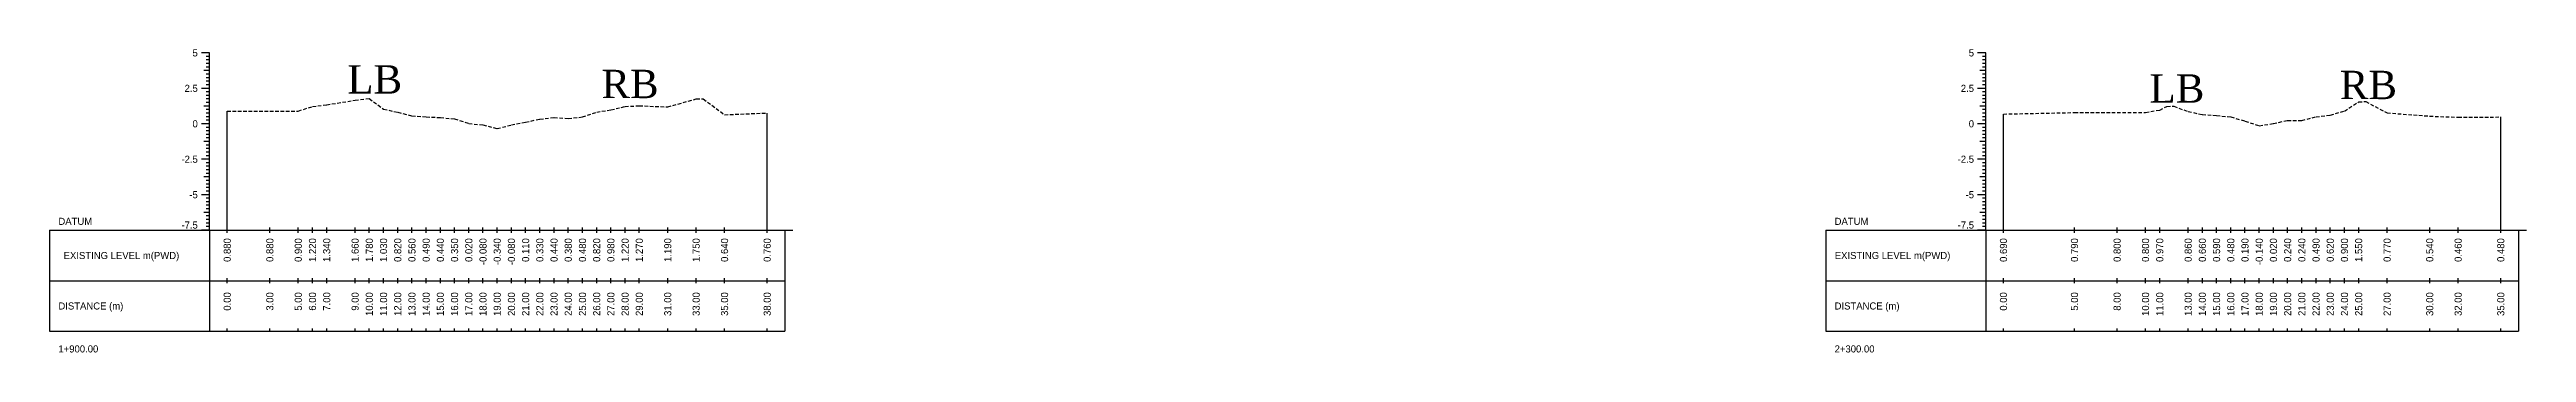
# Model space of a CAD drawing. Header units: inches. Extents: x 2552 to 3818, y -1499 to -1059.
# Drawn here: x 3636.4 to 3810.7, y -1114.3 to -1092.9 of the extents above; entities that cross this region are included whole.
import ezdxf
from ezdxf.enums import TextEntityAlignment as Align

# ---------------------------------------------------------------- set-up
doc = ezdxf.new("R2010")
doc.units = ezdxf.units.IN
doc.header["$MEASUREMENT"] = 0
doc.linetypes.add('HIDDEN', pattern=[0.375, 0.25, -0.125])
doc.layers.add('CS_Drawing', color=7, linetype='Continuous')
doc.layers.add('GL', color=3, linetype='HIDDEN')
doc.styles.add('romans', font='romans.shx')

msp = doc.modelspace()

# ---------------------------------------------------------------- linework, layer by layer
at = {"layer": 'CS_Drawing'}
for p, q in [((3647.63, -1093.17), (3647.06, -1093.17)), ((3647.63, -1093.17), (3647.23, -1093.17)), ((3647.63, -1094.42), (3647.23, -1094.42)), ((3647.63, -1093.17), (3647.4, -1093.17)), ((3647.63, -1093.42), (3647.4, -1093.42)), ((3647.63, -1093.67), (3647.4, -1093.67)), ((3647.63, -1093.92), (3647.4, -1093.92)), ((3647.63, -1094.17), (3647.4, -1094.17)), ((3647.63, -1094.42), (3647.4, -1094.42)), ((3647.63, -1094.67), (3647.4, -1094.67)), ((3647.63, -1105.67), (3647.63, -1093.17)), ((3772.63, -1093.17), (3772.06, -1093.17)), ((3772.63, -1093.17), (3772.23, -1093.17)), ((3772.63, -1094.42), (3772.23, -1094.42)), ((3772.63, -1093.17), (3772.4, -1093.17)), ((3772.63, -1093.42), (3772.4, -1093.42)), ((3772.63, -1093.67), (3772.4, -1093.67)), ((3772.63, -1093.92), (3772.4, -1093.92)), ((3772.63, -1094.17), (3772.4, -1094.17)), ((3772.63, -1094.42), (3772.4, -1094.42)), ((3772.63, -1094.67), (3772.4, -1094.67)), ((3772.63, -1105.67), (3772.63, -1093.17)), ((3647.63, -1095.67), (3647.06, -1095.67)), ((3647.63, -1095.67), (3647.23, -1095.67)), ((3647.63, -1094.92), (3647.4, -1094.92)), ((3647.63, -1095.17), (3647.4, -1095.17)), ((3647.63, -1095.42), (3647.4, -1095.42)), ((3647.63, -1095.67), (3647.4, -1095.67)), ((3647.63, -1095.92), (3647.4, -1095.92)), ((3647.63, -1096.17), (3647.4, -1096.17)), ((3647.63, -1096.42), (3647.4, -1096.42)), ((3772.63, -1095.67), (3772.06, -1095.67)), ((3772.63, -1095.67), (3772.23, -1095.67)), ((3772.63, -1094.92), (3772.4, -1094.92)), ((3772.63, -1095.17), (3772.4, -1095.17)), ((3772.63, -1095.42), (3772.4, -1095.42)), ((3772.63, -1095.67), (3772.4, -1095.67)), ((3772.63, -1095.92), (3772.4, -1095.92)), ((3772.63, -1096.17), (3772.4, -1096.17)), ((3772.63, -1096.42), (3772.4, -1096.42)), ((3647.63, -1096.92), (3647.23, -1096.92)), ((3647.63, -1096.67), (3647.4, -1096.67)), ((3647.63, -1096.92), (3647.4, -1096.92)), ((3647.63, -1097.17), (3647.4, -1097.17)), ((3647.63, -1097.42), (3647.4, -1097.42)), ((3647.63, -1097.67), (3647.4, -1097.67)), ((3647.63, -1097.92), (3647.4, -1097.92)), ((3648.88, -1105.67), (3648.88, -1097.29)), ((3686.88, -1105.67), (3686.88, -1097.41)), ((3772.63, -1096.92), (3772.23, -1096.92)), ((3772.63, -1096.67), (3772.4, -1096.67)), ((3772.63, -1096.92), (3772.4, -1096.92)), ((3772.63, -1097.17), (3772.4, -1097.17)), ((3772.63, -1097.42), (3772.4, -1097.42)), ((3772.63, -1097.67), (3772.4, -1097.67)), ((3772.63, -1097.92), (3772.4, -1097.92)), ((3773.88, -1105.67), (3773.88, -1097.48)), ((3808.88, -1105.67), (3808.88, -1097.69)), ((3647.63, -1098.17), (3647.06, -1098.17)), ((3647.63, -1098.17), (3647.23, -1098.17)), ((3647.63, -1099.42), (3647.23, -1099.42)), ((3647.63, -1098.17), (3647.4, -1098.17)), ((3647.63, -1098.42), (3647.4, -1098.42)), ((3647.63, -1098.67), (3647.4, -1098.67)), ((3647.63, -1098.92), (3647.4, -1098.92)), ((3647.63, -1099.17), (3647.4, -1099.17)), ((3647.63, -1099.42), (3647.4, -1099.42)), ((3647.63, -1099.67), (3647.4, -1099.67)), ((3772.63, -1098.17), (3772.06, -1098.17)), ((3772.63, -1098.17), (3772.23, -1098.17)), ((3772.63, -1099.42), (3772.23, -1099.42)), ((3772.63, -1098.17), (3772.4, -1098.17)), ((3772.63, -1098.42), (3772.4, -1098.42)), ((3772.63, -1098.67), (3772.4, -1098.67)), ((3772.63, -1098.92), (3772.4, -1098.92)), ((3772.63, -1099.17), (3772.4, -1099.17)), ((3772.63, -1099.42), (3772.4, -1099.42)), ((3772.63, -1099.67), (3772.4, -1099.67)), ((3647.63, -1100.67), (3647.06, -1100.67)), ((3647.63, -1100.67), (3647.23, -1100.67)), ((3647.63, -1099.92), (3647.4, -1099.92)), ((3647.63, -1100.17), (3647.4, -1100.17)), ((3647.63, -1100.42), (3647.4, -1100.42)), ((3647.63, -1100.67), (3647.4, -1100.67)), ((3647.63, -1100.92), (3647.4, -1100.92)), ((3647.63, -1101.17), (3647.4, -1101.17)), ((3647.63, -1101.42), (3647.4, -1101.42)), ((3772.63, -1100.67), (3772.06, -1100.67)), ((3772.63, -1100.67), (3772.23, -1100.67)), ((3772.63, -1099.92), (3772.4, -1099.92)), ((3772.63, -1100.17), (3772.4, -1100.17)), ((3772.63, -1100.42), (3772.4, -1100.42)), ((3772.63, -1100.67), (3772.4, -1100.67)), ((3772.63, -1100.92), (3772.4, -1100.92)), ((3772.63, -1101.17), (3772.4, -1101.17)), ((3772.63, -1101.42), (3772.4, -1101.42)), ((3647.63, -1103.17), (3647.06, -1103.17)), ((3647.63, -1101.92), (3647.23, -1101.92)), ((3647.63, -1103.17), (3647.23, -1103.17)), ((3647.63, -1101.67), (3647.4, -1101.67)), ((3647.63, -1101.92), (3647.4, -1101.92)), ((3647.63, -1102.17), (3647.4, -1102.17)), ((3647.63, -1102.42), (3647.4, -1102.42)), ((3647.63, -1102.67), (3647.4, -1102.67)), ((3647.63, -1102.92), (3647.4, -1102.92)), ((3647.63, -1103.17), (3647.4, -1103.17)), ((3772.63, -1103.17), (3772.06, -1103.17)), ((3772.63, -1101.92), (3772.23, -1101.92)), ((3772.63, -1103.17), (3772.23, -1103.17)), ((3772.63, -1101.67), (3772.4, -1101.67)), ((3772.63, -1101.92), (3772.4, -1101.92)), ((3772.63, -1102.17), (3772.4, -1102.17)), ((3772.63, -1102.42), (3772.4, -1102.42)), ((3772.63, -1102.67), (3772.4, -1102.67)), ((3772.63, -1102.92), (3772.4, -1102.92)), ((3772.63, -1103.17), (3772.4, -1103.17)), ((3647.63, -1104.42), (3647.23, -1104.42)), ((3647.63, -1103.42), (3647.4, -1103.42)), ((3647.63, -1103.67), (3647.4, -1103.67)), ((3647.63, -1103.92), (3647.4, -1103.92)), ((3647.63, -1104.17), (3647.4, -1104.17)), ((3647.63, -1104.42), (3647.4, -1104.42)), ((3647.63, -1104.67), (3647.4, -1104.67)), ((3647.63, -1104.92), (3647.4, -1104.92)), ((3772.63, -1104.42), (3772.23, -1104.42)), ((3772.63, -1103.42), (3772.4, -1103.42)), ((3772.63, -1103.67), (3772.4, -1103.67)), ((3772.63, -1103.92), (3772.4, -1103.92)), ((3772.63, -1104.17), (3772.4, -1104.17)), ((3772.63, -1104.42), (3772.4, -1104.42)), ((3772.63, -1104.67), (3772.4, -1104.67)), ((3772.63, -1104.92), (3772.4, -1104.92)), ((3636.38, -1105.67), (3647.63, -1105.67)), ((3636.38, -1105.67), (3636.38, -1112.8)), ((3647.63, -1105.67), (3647.06, -1105.67)), ((3647.63, -1105.67), (3647.23, -1105.67)), ((3647.63, -1105.17), (3647.4, -1105.17)), ((3647.63, -1105.42), (3647.4, -1105.42)), ((3647.63, -1105.67), (3647.4, -1105.67)), ((3647.63, -1105.67), (3688.13, -1105.67)), ((3647.63, -1105.67), (3647.63, -1112.8)), ((3648.88, -1105.86), (3648.88, -1105.49)), ((3651.88, -1105.86), (3651.88, -1105.49)), ((3653.88, -1105.86), (3653.88, -1105.49)), ((3654.88, -1105.86), (3654.88, -1105.49)), ((3655.88, -1105.86), (3655.88, -1105.49)), ((3657.88, -1105.86), (3657.88, -1105.49)), ((3658.88, -1105.86), (3658.88, -1105.49)), ((3659.88, -1105.86), (3659.88, -1105.49)), ((3660.88, -1105.86), (3660.88, -1105.49)), ((3661.88, -1105.86), (3661.88, -1105.49)), ((3662.88, -1105.86), (3662.88, -1105.49)), ((3663.88, -1105.86), (3663.88, -1105.49)), ((3664.88, -1105.86), (3664.88, -1105.49)), ((3665.88, -1105.86), (3665.88, -1105.49)), ((3666.88, -1105.86), (3666.88, -1105.49)), ((3667.88, -1105.86), (3667.88, -1105.49)), ((3668.88, -1105.86), (3668.88, -1105.49)), ((3669.88, -1105.86), (3669.88, -1105.49)), ((3670.88, -1105.86), (3670.88, -1105.49)), ((3671.88, -1105.86), (3671.88, -1105.49)), ((3672.88, -1105.86), (3672.88, -1105.49)), ((3673.88, -1105.86), (3673.88, -1105.49)), ((3674.88, -1105.86), (3674.88, -1105.49)), ((3675.88, -1105.86), (3675.88, -1105.49)), ((3676.88, -1105.86), (3676.88, -1105.49)), ((3677.88, -1105.86), (3677.88, -1105.49)), ((3679.88, -1105.86), (3679.88, -1105.49)), ((3681.88, -1105.86), (3681.88, -1105.49)), ((3683.88, -1105.86), (3683.88, -1105.49)), ((3686.88, -1105.86), (3686.88, -1105.49)), ((3688.13, -1105.67), (3688.69, -1105.67)), ((3688.13, -1105.67), (3688.52, -1105.67)), ((3688.13, -1105.67), (3688.35, -1105.67)), ((3688.13, -1105.67), (3688.13, -1112.8)), ((3761.38, -1105.67), (3772.63, -1105.67)), ((3761.38, -1105.67), (3761.38, -1112.8)), ((3772.63, -1105.67), (3772.06, -1105.67)), ((3772.63, -1105.67), (3772.23, -1105.67)), ((3772.63, -1105.17), (3772.4, -1105.17)), ((3772.63, -1105.42), (3772.4, -1105.42)), ((3772.63, -1105.67), (3772.4, -1105.67)), ((3772.63, -1105.67), (3810.13, -1105.67)), ((3772.63, -1105.67), (3772.63, -1112.8)), ((3773.88, -1105.86), (3773.88, -1105.49)), ((3778.88, -1105.86), (3778.88, -1105.49)), ((3781.88, -1105.86), (3781.88, -1105.49)), ((3783.88, -1105.86), (3783.88, -1105.49)), ((3784.88, -1105.86), (3784.88, -1105.49)), ((3786.88, -1105.86), (3786.88, -1105.49)), ((3787.88, -1105.86), (3787.88, -1105.49)), ((3788.88, -1105.86), (3788.88, -1105.49)), ((3789.88, -1105.86), (3789.88, -1105.49)), ((3790.88, -1105.86), (3790.88, -1105.49)), ((3791.88, -1105.86), (3791.88, -1105.49)), ((3792.88, -1105.86), (3792.88, -1105.49)), ((3793.88, -1105.86), (3793.88, -1105.49)), ((3794.88, -1105.86), (3794.88, -1105.49)), ((3795.88, -1105.86), (3795.88, -1105.49)), ((3796.88, -1105.86), (3796.88, -1105.49)), ((3797.88, -1105.86), (3797.88, -1105.49)), ((3798.88, -1105.86), (3798.88, -1105.49)), ((3800.88, -1105.86), (3800.88, -1105.49)), ((3803.88, -1105.86), (3803.88, -1105.49)), ((3805.88, -1105.86), (3805.88, -1105.49)), ((3808.88, -1105.86), (3808.88, -1105.49)), ((3810.13, -1105.67), (3810.69, -1105.67)), ((3810.13, -1105.67), (3810.52, -1105.67)), ((3810.13, -1105.67), (3810.35, -1105.67)), ((3810.13, -1105.67), (3810.13, -1112.8)), ((3636.38, -1109.24), (3647.63, -1109.24)), ((3647.63, -1109.24), (3688.13, -1109.24)), ((3647.63, -1109.24), (3688.13, -1109.24)), ((3648.88, -1109.42), (3648.88, -1109.05)), ((3651.88, -1109.42), (3651.88, -1109.05)), ((3653.88, -1109.42), (3653.88, -1109.05)), ((3654.88, -1109.42), (3654.88, -1109.05)), ((3655.88, -1109.42), (3655.88, -1109.05)), ((3657.88, -1109.42), (3657.88, -1109.05)), ((3658.88, -1109.42), (3658.88, -1109.05)), ((3659.88, -1109.42), (3659.88, -1109.05)), ((3660.88, -1109.42), (3660.88, -1109.05)), ((3661.88, -1109.42), (3661.88, -1109.05)), ((3662.88, -1109.42), (3662.88, -1109.05)), ((3663.88, -1109.42), (3663.88, -1109.05)), ((3664.88, -1109.42), (3664.88, -1109.05)), ((3665.88, -1109.42), (3665.88, -1109.05)), ((3666.88, -1109.42), (3666.88, -1109.05)), ((3667.88, -1109.42), (3667.88, -1109.05)), ((3668.88, -1109.42), (3668.88, -1109.05)), ((3669.88, -1109.42), (3669.88, -1109.05)), ((3670.88, -1109.42), (3670.88, -1109.05)), ((3671.88, -1109.42), (3671.88, -1109.05)), ((3672.88, -1109.42), (3672.88, -1109.05)), ((3673.88, -1109.42), (3673.88, -1109.05)), ((3674.88, -1109.42), (3674.88, -1109.05)), ((3675.88, -1109.42), (3675.88, -1109.05)), ((3676.88, -1109.42), (3676.88, -1109.05)), ((3677.88, -1109.42), (3677.88, -1109.05)), ((3679.88, -1109.42), (3679.88, -1109.05)), ((3681.88, -1109.42), (3681.88, -1109.05)), ((3683.88, -1109.42), (3683.88, -1109.05)), ((3686.88, -1109.42), (3686.88, -1109.05)), ((3761.38, -1109.24), (3772.63, -1109.24)), ((3772.63, -1109.24), (3810.13, -1109.24)), ((3772.63, -1109.24), (3810.13, -1109.24)), ((3773.88, -1109.42), (3773.88, -1109.05)), ((3778.88, -1109.42), (3778.88, -1109.05)), ((3781.88, -1109.42), (3781.88, -1109.05)), ((3783.88, -1109.42), (3783.88, -1109.05)), ((3784.88, -1109.42), (3784.88, -1109.05)), ((3786.88, -1109.42), (3786.88, -1109.05)), ((3787.88, -1109.42), (3787.88, -1109.05)), ((3788.88, -1109.42), (3788.88, -1109.05)), ((3789.88, -1109.42), (3789.88, -1109.05)), ((3790.88, -1109.42), (3790.88, -1109.05)), ((3791.88, -1109.42), (3791.88, -1109.05)), ((3792.88, -1109.42), (3792.88, -1109.05)), ((3793.88, -1109.42), (3793.88, -1109.05)), ((3794.88, -1109.42), (3794.88, -1109.05)), ((3795.88, -1109.42), (3795.88, -1109.05)), ((3796.88, -1109.42), (3796.88, -1109.05)), ((3797.88, -1109.42), (3797.88, -1109.05)), ((3798.88, -1109.42), (3798.88, -1109.05)), ((3800.88, -1109.42), (3800.88, -1109.05)), ((3803.88, -1109.42), (3803.88, -1109.05)), ((3805.88, -1109.42), (3805.88, -1109.05)), ((3808.88, -1109.42), (3808.88, -1109.05)), ((3636.38, -1112.8), (3647.63, -1112.8)), ((3647.63, -1112.8), (3688.13, -1112.8)), ((3648.88, -1112.8), (3648.88, -1112.61)), ((3651.88, -1112.8), (3651.88, -1112.61)), ((3653.88, -1112.8), (3653.88, -1112.61)), ((3654.88, -1112.8), (3654.88, -1112.61)), ((3655.88, -1112.8), (3655.88, -1112.61)), ((3657.88, -1112.8), (3657.88, -1112.61)), ((3658.88, -1112.8), (3658.88, -1112.61)), ((3659.88, -1112.8), (3659.88, -1112.61)), ((3660.88, -1112.8), (3660.88, -1112.61)), ((3661.88, -1112.8), (3661.88, -1112.61)), ((3662.88, -1112.8), (3662.88, -1112.61)), ((3663.88, -1112.8), (3663.88, -1112.61)), ((3664.88, -1112.8), (3664.88, -1112.61)), ((3665.88, -1112.8), (3665.88, -1112.61)), ((3666.88, -1112.8), (3666.88, -1112.61)), ((3667.88, -1112.8), (3667.88, -1112.61)), ((3668.88, -1112.8), (3668.88, -1112.61)), ((3669.88, -1112.8), (3669.88, -1112.61)), ((3670.88, -1112.8), (3670.88, -1112.61)), ((3671.88, -1112.8), (3671.88, -1112.61)), ((3672.88, -1112.8), (3672.88, -1112.61)), ((3673.88, -1112.8), (3673.88, -1112.61)), ((3674.88, -1112.8), (3674.88, -1112.61)), ((3675.88, -1112.8), (3675.88, -1112.61)), ((3676.88, -1112.8), (3676.88, -1112.61)), ((3677.88, -1112.8), (3677.88, -1112.61)), ((3679.88, -1112.8), (3679.88, -1112.61)), ((3681.88, -1112.8), (3681.88, -1112.61)), ((3683.88, -1112.8), (3683.88, -1112.61)), ((3686.88, -1112.8), (3686.88, -1112.61)), ((3761.38, -1112.8), (3772.63, -1112.8)), ((3772.63, -1112.8), (3810.13, -1112.8)), ((3773.88, -1112.8), (3773.88, -1112.61)), ((3778.88, -1112.8), (3778.88, -1112.61)), ((3781.88, -1112.8), (3781.88, -1112.61)), ((3783.88, -1112.8), (3783.88, -1112.61)), ((3784.88, -1112.8), (3784.88, -1112.61)), ((3786.88, -1112.8), (3786.88, -1112.61)), ((3787.88, -1112.8), (3787.88, -1112.61)), ((3788.88, -1112.8), (3788.88, -1112.61)), ((3789.88, -1112.8), (3789.88, -1112.61)), ((3790.88, -1112.8), (3790.88, -1112.61)), ((3791.88, -1112.8), (3791.88, -1112.61)), ((3792.88, -1112.8), (3792.88, -1112.61)), ((3793.88, -1112.8), (3793.88, -1112.61)), ((3794.88, -1112.8), (3794.88, -1112.61)), ((3795.88, -1112.8), (3795.88, -1112.61)), ((3796.88, -1112.8), (3796.88, -1112.61)), ((3797.88, -1112.8), (3797.88, -1112.61)), ((3798.88, -1112.8), (3798.88, -1112.61)), ((3800.88, -1112.8), (3800.88, -1112.61)), ((3803.88, -1112.8), (3803.88, -1112.61)), ((3805.88, -1112.8), (3805.88, -1112.61)), ((3808.88, -1112.8), (3808.88, -1112.61))]:
    msp.add_line(p, q, dxfattribs=at)
at = {"layer": 'GL'}
for points in [[(3648.88, -1097.29), (3651.88, -1097.29), (3653.88, -1097.27), (3654.88, -1096.95), (3655.88, -1096.83), (3657.88, -1096.51), (3658.88, -1096.39), (3659.88, -1097.14), (3660.88, -1097.35), (3661.88, -1097.61), (3662.88, -1097.68), (3663.88, -1097.73), (3664.88, -1097.82), (3665.88, -1098.15), (3666.88, -1098.25), (3667.88, -1098.51), (3668.88, -1098.25), (3669.88, -1098.06), (3670.88, -1097.84), (3671.88, -1097.73), (3672.88, -1097.79), (3673.88, -1097.69), (3674.88, -1097.35), (3675.88, -1097.19), (3676.88, -1096.95), (3677.88, -1096.9), (3679.88, -1096.98), (3681.88, -1096.42), (3682.38, -1096.42), (3683.88, -1097.53), (3686.88, -1097.41)], [(3773.88, -1097.48), (3778.88, -1097.38), (3781.88, -1097.37), (3783.88, -1097.37), (3784.88, -1097.2), (3785.38, -1096.94), (3785.88, -1096.93), (3786.88, -1097.31), (3787.88, -1097.51), (3788.88, -1097.58), (3789.88, -1097.69), (3790.88, -1097.98), (3791.88, -1098.31), (3792.88, -1098.15), (3793.88, -1097.93), (3794.88, -1097.93), (3795.88, -1097.68), (3796.88, -1097.55), (3797.88, -1097.27), (3798.88, -1096.62), (3799.38, -1096.6), (3800.88, -1097.4), (3803.88, -1097.63), (3805.88, -1097.71), (3808.88, -1097.69)]]:
    msp.add_lwpolyline(points, dxfattribs=at)

# ---------------------------------------------------------------- texts
at = {"char_height": 2, "width": 204.3733, "attachment_point": 1, "style": 'romans'}
for s, insert in [('{\\fTimes New Roman|b0|i0|c0|p18;LB}', (3657.33, -1094.04)), ('{\\fTimes New Roman|b0|i0|c0|p18;RB}', (3675.21, -1094.36)), ('{\\fTimes New Roman|b0|i0|c0|p18;RB}', (3797.55, -1094.43)), ('{\\fTimes New Roman|b0|i0|c0|p18;LB}', (3784.16, -1094.68))]:
    msp.add_mtext(s, dxfattribs=dict(at, insert=insert))
at = {"layer": 'CS_Drawing'}
for s, p in [('5', (3646.81, -1093.17)), ('5', (3771.81, -1093.17)), ('2.5', (3646.81, -1095.67)), ('2.5', (3771.81, -1095.67)), ('0', (3646.81, -1098.17)), ('0', (3771.81, -1098.17)), ('-2.5', (3646.81, -1100.67)), ('-2.5', (3771.81, -1100.67)), ('-5', (3646.81, -1103.17)), ('-5', (3771.81, -1103.17))]:
    msp.add_text(s, height=0.5, dxfattribs=at).set_placement(p, align=Align.MIDDLE_RIGHT)
for s, p in [('DATUM', (3637, -1105.05)), ('DATUM', (3762, -1105.05)), ('EXISTING LEVEL m(PWD)', (3637.37, -1107.46)), ('EXISTING LEVEL m(PWD)', (3762.01, -1107.46)), ('DISTANCE (m)', (3637, -1111.02)), ('DISTANCE (m)', (3762, -1111.02)), ('1+900.00', (3637, -1114.05)), ('2+300.00', (3762, -1114.05))]:
    msp.add_text(s, height=0.5, dxfattribs=at).set_placement(p, align=Align.MIDDLE_LEFT)
for p in [(3646.81, -1105.56), (3771.81, -1105.56)]:
    msp.add_text('-7.5', height=0.5, dxfattribs=at).set_placement(p, align=Align.RIGHT)
for s, p in [('0.880', (3648.88, -1106.24)), ('0.880', (3651.88, -1106.24)), ('0.900', (3653.88, -1106.24)), ('1.220', (3654.88, -1106.24)), ('1.340', (3655.88, -1106.24)), ('1.660', (3657.88, -1106.24)), ('1.780', (3658.88, -1106.24)), ('1.030', (3659.88, -1106.24)), ('0.820', (3660.88, -1106.24)), ('0.560', (3661.88, -1106.24)), ('0.490', (3662.88, -1106.24)), ('0.440', (3663.88, -1106.24)), ('0.350', (3664.88, -1106.24)), ('0.020', (3665.88, -1106.24)), ('-0.080', (3666.88, -1106.24)), ('-0.340', (3667.88, -1106.24)), ('-0.080', (3668.88, -1106.24)), ('0.110', (3669.88, -1106.24)), ('0.330', (3670.88, -1106.24)), ('0.440', (3671.88, -1106.24)), ('0.380', (3672.88, -1106.24)), ('0.480', (3673.88, -1106.24)), ('0.820', (3674.88, -1106.24)), ('0.980', (3675.88, -1106.24)), ('1.220', (3676.88, -1106.24)), ('1.270', (3677.88, -1106.24)), ('1.190', (3679.88, -1106.24)), ('1.750', (3681.88, -1106.24)), ('0.640', (3683.88, -1106.24)), ('0.760', (3686.88, -1106.24)), ('0.690', (3773.88, -1106.24)), ('0.790', (3778.88, -1106.24)), ('0.800', (3781.88, -1106.24)), ('0.800', (3783.88, -1106.24)), ('0.970', (3784.88, -1106.24)), ('0.860', (3786.88, -1106.24)), ('0.660', (3787.88, -1106.24)), ('0.590', (3788.88, -1106.24)), ('0.480', (3789.88, -1106.24)), ('0.190', (3790.88, -1106.24)), ('-0.140', (3791.88, -1106.24)), ('0.020', (3792.88, -1106.24)), ('0.240', (3793.88, -1106.24)), ('0.240', (3794.88, -1106.24)), ('0.490', (3795.88, -1106.24)), ('0.620', (3796.88, -1106.24)), ('0.900', (3797.88, -1106.24)), ('1.550', (3798.88, -1106.24)), ('0.770', (3800.88, -1106.24)), ('0.540', (3803.88, -1106.24)), ('0.460', (3805.88, -1106.24)), ('0.480', (3808.88, -1106.24)), ('0.00', (3648.88, -1110.05)), ('3.00', (3651.88, -1110.05)), ('5.00', (3653.88, -1110.05)), ('6.00', (3654.88, -1110.05)), ('7.00', (3655.88, -1110.05)), ('9.00', (3657.88, -1110.05)), ('10.00', (3658.88, -1110.05)), ('11.00', (3659.88, -1110.05)), ('12.00', (3660.88, -1110.05)), ('13.00', (3661.88, -1110.05)), ('14.00', (3662.88, -1110.05)), ('15.00', (3663.88, -1110.05)), ('16.00', (3664.88, -1110.05)), ('17.00', (3665.88, -1110.05)), ('18.00', (3666.88, -1110.05)), ('19.00', (3667.88, -1110.05)), ('20.00', (3668.88, -1110.05)), ('21.00', (3669.88, -1110.05)), ('22.00', (3670.88, -1110.05)), ('23.00', (3671.88, -1110.05)), ('24.00', (3672.88, -1110.05)), ('25.00', (3673.88, -1110.05)), ('26.00', (3674.88, -1110.05)), ('27.00', (3675.88, -1110.05)), ('28.00', (3676.88, -1110.05)), ('29.00', (3677.88, -1110.05)), ('31.00', (3679.88, -1110.05)), ('33.00', (3681.88, -1110.05)), ('35.00', (3683.88, -1110.05)), ('38.00', (3686.88, -1110.05)), ('0.00', (3773.88, -1110.05)), ('5.00', (3778.88, -1110.05)), ('8.00', (3781.88, -1110.05)), ('10.00', (3783.88, -1110.05)), ('11.00', (3784.88, -1110.05)), ('13.00', (3786.88, -1110.05)), ('14.00', (3787.88, -1110.05)), ('15.00', (3788.88, -1110.05)), ('16.00', (3789.88, -1110.05)), ('17.00', (3790.88, -1110.05)), ('18.00', (3791.88, -1110.05)), ('19.00', (3792.88, -1110.05)), ('20.00', (3793.88, -1110.05)), ('21.00', (3794.88, -1110.05)), ('22.00', (3795.88, -1110.05)), ('23.00', (3796.88, -1110.05)), ('24.00', (3797.88, -1110.05)), ('25.00', (3798.88, -1110.05)), ('27.00', (3800.88, -1110.05)), ('30.00', (3803.88, -1110.05)), ('32.00', (3805.88, -1110.05)), ('35.00', (3808.88, -1110.05))]:
    msp.add_text(s, height=0.5, rotation=90, dxfattribs=at).set_placement(p, align=Align.MIDDLE_RIGHT)

doc.saveas('drawing.dxf')
